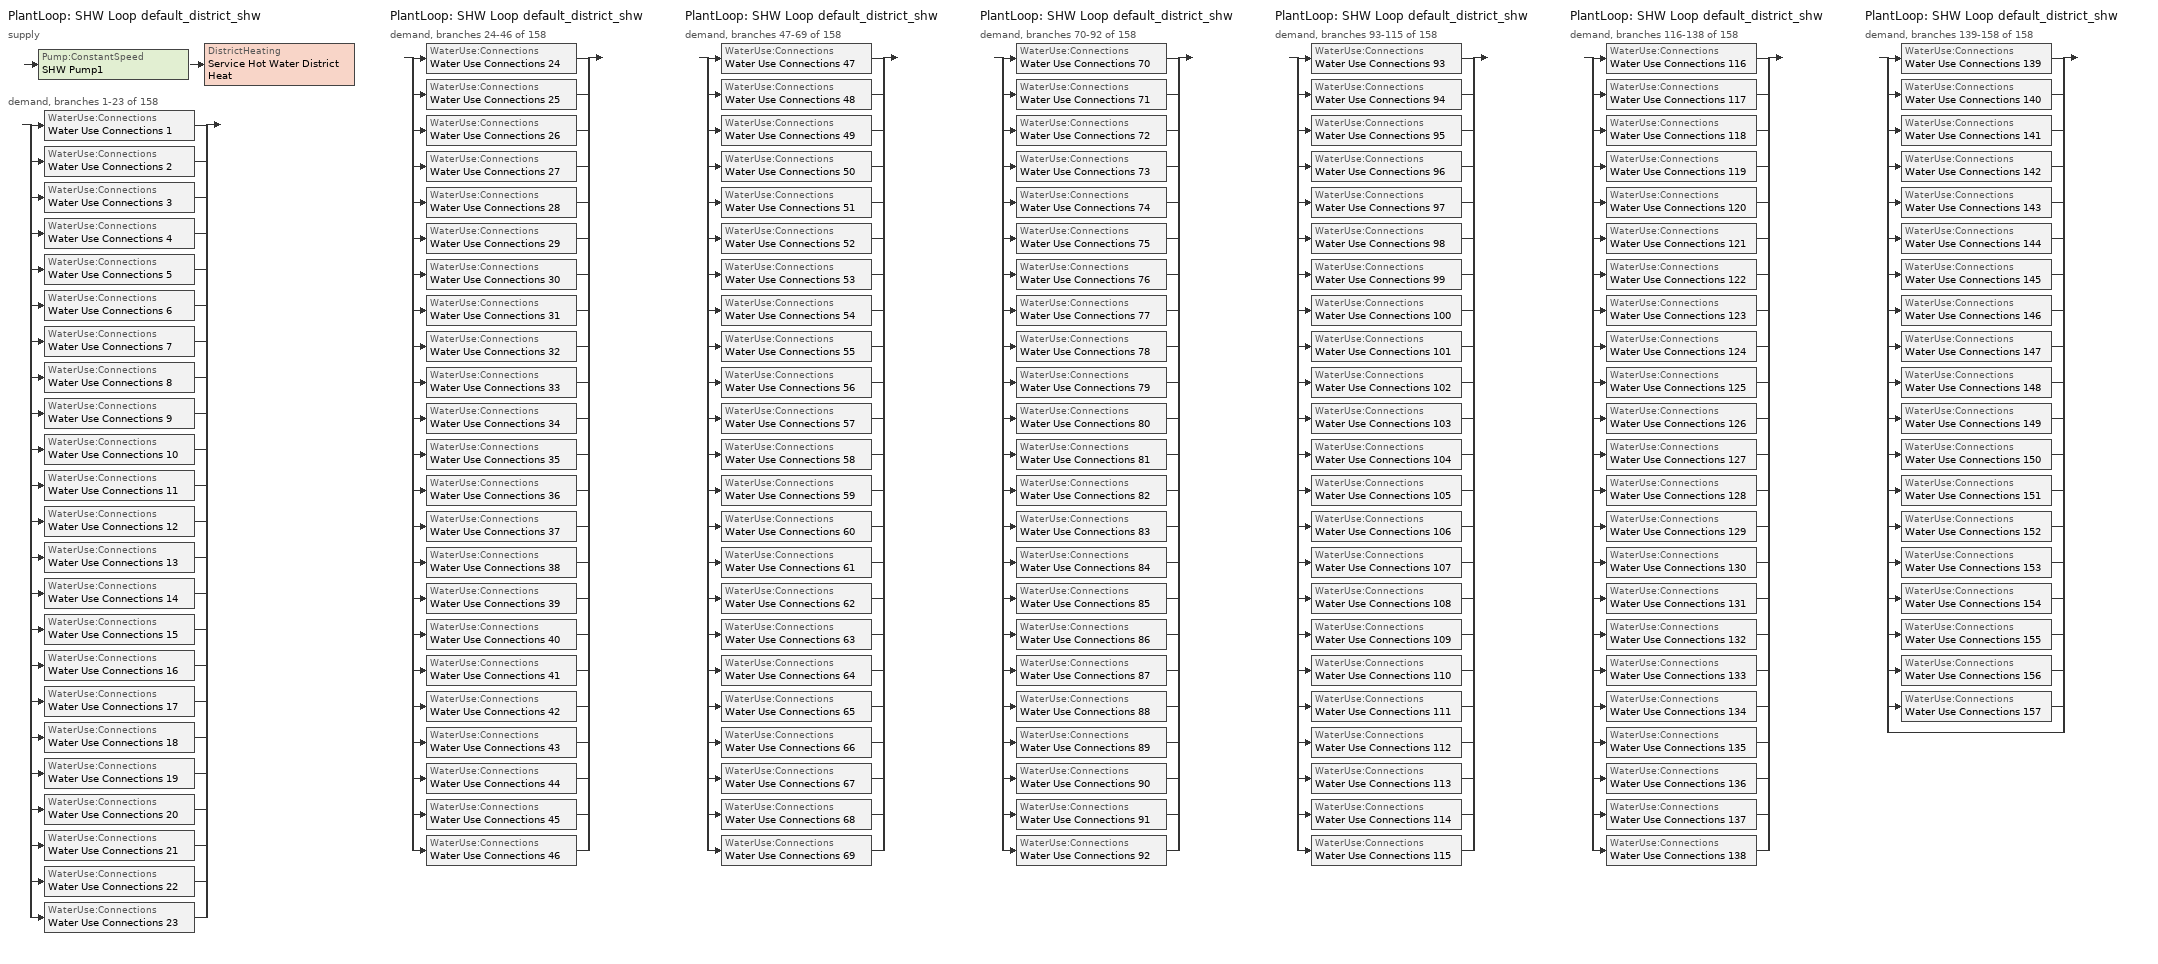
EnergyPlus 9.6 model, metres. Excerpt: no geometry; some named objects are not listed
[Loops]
PlantLoop 'SHW Loop default_district_shw'
 supply: Pump:ConstantSpeed 'SHW Pump1' > DistrictHeating 'Service Hot Water District Heat'
 demand, branches 1-23 of 158: split
  | WaterUse:Connections 'Water Use Connections 1'
  | WaterUse:Connections 'Water Use Connections 2'
  | WaterUse:Connections 'Water Use Connections 3'
  | WaterUse:Connections 'Water Use Connections 4'
  | WaterUse:Connections 'Water Use Connections 5'
  | WaterUse:Connections 'Water Use Connections 6'
  | WaterUse:Connections 'Water Use Connections 7'
  | WaterUse:Connections 'Water Use Connections 8'
  | WaterUse:Connections 'Water Use Connections 9'
  | WaterUse:Connections 'Water Use Connections 10'
  | WaterUse:Connections 'Water Use Connections 11'
  | WaterUse:Connections 'Water Use Connections 12'
  | WaterUse:Connections 'Water Use Connections 13'
  | WaterUse:Connections 'Water Use Connections 14'
  | WaterUse:Connections 'Water Use Connections 15'
  | WaterUse:Connections 'Water Use Connections 16'
  | WaterUse:Connections 'Water Use Connections 17'
  | WaterUse:Connections 'Water Use Connections 18'
  | WaterUse:Connections 'Water Use Connections 19'
  | WaterUse:Connections 'Water Use Connections 20'
  | WaterUse:Connections 'Water Use Connections 21'
  | WaterUse:Connections 'Water Use Connections 22'
  | WaterUse:Connections 'Water Use Connections 23'
PlantLoop 'SHW Loop default_district_shw'
 demand, branches 24-46 of 158: split
  | WaterUse:Connections 'Water Use Connections 24'
  | WaterUse:Connections 'Water Use Connections 25'
  | WaterUse:Connections 'Water Use Connections 26'
  | WaterUse:Connections 'Water Use Connections 27'
  | WaterUse:Connections 'Water Use Connections 28'
  | WaterUse:Connections 'Water Use Connections 29'
  | WaterUse:Connections 'Water Use Connections 30'
  | WaterUse:Connections 'Water Use Connections 31'
  | WaterUse:Connections 'Water Use Connections 32'
  | WaterUse:Connections 'Water Use Connections 33'
  | WaterUse:Connections 'Water Use Connections 34'
  | WaterUse:Connections 'Water Use Connections 35'
  | WaterUse:Connections 'Water Use Connections 36'
  | WaterUse:Connections 'Water Use Connections 37'
  | WaterUse:Connections 'Water Use Connections 38'
  | WaterUse:Connections 'Water Use Connections 39'
  | WaterUse:Connections 'Water Use Connections 40'
  | WaterUse:Connections 'Water Use Connections 41'
  | WaterUse:Connections 'Water Use Connections 42'
  | WaterUse:Connections 'Water Use Connections 43'
  | WaterUse:Connections 'Water Use Connections 44'
  | WaterUse:Connections 'Water Use Connections 45'
  | WaterUse:Connections 'Water Use Connections 46'
PlantLoop 'SHW Loop default_district_shw'
 demand, branches 47-69 of 158: split
  | WaterUse:Connections 'Water Use Connections 47'
  | WaterUse:Connections 'Water Use Connections 48'
  | WaterUse:Connections 'Water Use Connections 49'
  | WaterUse:Connections 'Water Use Connections 50'
  | WaterUse:Connections 'Water Use Connections 51'
  | WaterUse:Connections 'Water Use Connections 52'
  | WaterUse:Connections 'Water Use Connections 53'
  | WaterUse:Connections 'Water Use Connections 54'
  | WaterUse:Connections 'Water Use Connections 55'
  | WaterUse:Connections 'Water Use Connections 56'
  | WaterUse:Connections 'Water Use Connections 57'
  | WaterUse:Connections 'Water Use Connections 58'
  | WaterUse:Connections 'Water Use Connections 59'
  | WaterUse:Connections 'Water Use Connections 60'
  | WaterUse:Connections 'Water Use Connections 61'
  | WaterUse:Connections 'Water Use Connections 62'
  | WaterUse:Connections 'Water Use Connections 63'
  | WaterUse:Connections 'Water Use Connections 64'
  | WaterUse:Connections 'Water Use Connections 65'
  | WaterUse:Connections 'Water Use Connections 66'
  | WaterUse:Connections 'Water Use Connections 67'
  | WaterUse:Connections 'Water Use Connections 68'
  | WaterUse:Connections 'Water Use Connections 69'
PlantLoop 'SHW Loop default_district_shw'
 demand, branches 70-92 of 158: split
  | WaterUse:Connections 'Water Use Connections 70'
  | WaterUse:Connections 'Water Use Connections 71'
  | WaterUse:Connections 'Water Use Connections 72'
  | WaterUse:Connections 'Water Use Connections 73'
  | WaterUse:Connections 'Water Use Connections 74'
  | WaterUse:Connections 'Water Use Connections 75'
  | WaterUse:Connections 'Water Use Connections 76'
  | WaterUse:Connections 'Water Use Connections 77'
  | WaterUse:Connections 'Water Use Connections 78'
  | WaterUse:Connections 'Water Use Connections 79'
  | WaterUse:Connections 'Water Use Connections 80'
  | WaterUse:Connections 'Water Use Connections 81'
  | WaterUse:Connections 'Water Use Connections 82'
  | WaterUse:Connections 'Water Use Connections 83'
  | WaterUse:Connections 'Water Use Connections 84'
  | WaterUse:Connections 'Water Use Connections 85'
  | WaterUse:Connections 'Water Use Connections 86'
  | WaterUse:Connections 'Water Use Connections 87'
  | WaterUse:Connections 'Water Use Connections 88'
  | WaterUse:Connections 'Water Use Connections 89'
  | WaterUse:Connections 'Water Use Connections 90'
  | WaterUse:Connections 'Water Use Connections 91'
  | WaterUse:Connections 'Water Use Connections 92'
PlantLoop 'SHW Loop default_district_shw'
 demand, branches 93-115 of 158: split
  | WaterUse:Connections 'Water Use Connections 93'
  | WaterUse:Connections 'Water Use Connections 94'
  | WaterUse:Connections 'Water Use Connections 95'
  | WaterUse:Connections 'Water Use Connections 96'
  | WaterUse:Connections 'Water Use Connections 97'
  | WaterUse:Connections 'Water Use Connections 98'
  | WaterUse:Connections 'Water Use Connections 99'
  | WaterUse:Connections 'Water Use Connections 100'
  | WaterUse:Connections 'Water Use Connections 101'
  | WaterUse:Connections 'Water Use Connections 102'
  | WaterUse:Connections 'Water Use Connections 103'
  | WaterUse:Connections 'Water Use Connections 104'
  | WaterUse:Connections 'Water Use Connections 105'
  | WaterUse:Connections 'Water Use Connections 106'
  | WaterUse:Connections 'Water Use Connections 107'
  | WaterUse:Connections 'Water Use Connections 108'
  | WaterUse:Connections 'Water Use Connections 109'
  | WaterUse:Connections 'Water Use Connections 110'
  | WaterUse:Connections 'Water Use Connections 111'
  | WaterUse:Connections 'Water Use Connections 112'
  | WaterUse:Connections 'Water Use Connections 113'
  | WaterUse:Connections 'Water Use Connections 114'
  | WaterUse:Connections 'Water Use Connections 115'
PlantLoop 'SHW Loop default_district_shw'
 demand, branches 116-138 of 158: split
  | WaterUse:Connections 'Water Use Connections 116'
  | WaterUse:Connections 'Water Use Connections 117'
  | WaterUse:Connections 'Water Use Connections 118'
  | WaterUse:Connections 'Water Use Connections 119'
  | WaterUse:Connections 'Water Use Connections 120'
  | WaterUse:Connections 'Water Use Connections 121'
  | WaterUse:Connections 'Water Use Connections 122'
  | WaterUse:Connections 'Water Use Connections 123'
  | WaterUse:Connections 'Water Use Connections 124'
  | WaterUse:Connections 'Water Use Connections 125'
  | WaterUse:Connections 'Water Use Connections 126'
  | WaterUse:Connections 'Water Use Connections 127'
  | WaterUse:Connections 'Water Use Connections 128'
  | WaterUse:Connections 'Water Use Connections 129'
  | WaterUse:Connections 'Water Use Connections 130'
  | WaterUse:Connections 'Water Use Connections 131'
  | WaterUse:Connections 'Water Use Connections 132'
  | WaterUse:Connections 'Water Use Connections 133'
  | WaterUse:Connections 'Water Use Connections 134'
  | WaterUse:Connections 'Water Use Connections 135'
  | WaterUse:Connections 'Water Use Connections 136'
  | WaterUse:Connections 'Water Use Connections 137'
  | WaterUse:Connections 'Water Use Connections 138'
PlantLoop 'SHW Loop default_district_shw'
 demand, branches 139-158 of 158: split
  | WaterUse:Connections 'Water Use Connections 139'
  | WaterUse:Connections 'Water Use Connections 140'
  | WaterUse:Connections 'Water Use Connections 141'
  | WaterUse:Connections 'Water Use Connections 142'
  | WaterUse:Connections 'Water Use Connections 143'
  | WaterUse:Connections 'Water Use Connections 144'
  | WaterUse:Connections 'Water Use Connections 145'
  | WaterUse:Connections 'Water Use Connections 146'
  | WaterUse:Connections 'Water Use Connections 147'
  | WaterUse:Connections 'Water Use Connections 148'
  | WaterUse:Connections 'Water Use Connections 149'
  | WaterUse:Connections 'Water Use Connections 150'
  | WaterUse:Connections 'Water Use Connections 151'
  | WaterUse:Connections 'Water Use Connections 152'
  | WaterUse:Connections 'Water Use Connections 153'
  | WaterUse:Connections 'Water Use Connections 154'
  | WaterUse:Connections 'Water Use Connections 155'
  | WaterUse:Connections 'Water Use Connections 156'
  | WaterUse:Connections 'Water Use Connections 157'
  | bypass
[Sizing:Plant]
SHW Loop default_district_shw: Loop Type=Heating; Design Loop Exit Temperature=60; Loop Design Temperature Difference=5; Sizing Option=NonCoincident; Zone Timesteps in Averaging Window=1; Coincident Sizing Factor Mode=None
[Pump:ConstantSpeed]
SHW Pump1: Design Flow Rate=Autosize; Design Pump Head=29891; Design Power Consumption=Autosize; Motor Efficiency=0.9; Fraction of Motor Inefficiencies to Fluid Stream=0; Pump Control Type=Intermittent; Design Power Sizing Method=PowerPerFlowPerPressure; Design Electric Power per Unit Flow Rate=348701.1; Design Shaft Power per Unit Flow Rate per Unit Head=1.28205; EndUse Subcategory=General
[DistrictHeating]
Service Hot Water District Heat: Nominal Capacity=1000000
[PlantLoop]
SHW Loop default_district_shw: Fluid Type=Water; Plant Equipment Operation Scheme=SHW Loop default_district_shw Operation Schemes; Maximum Loop Temperature=60; Minimum Loop Temperature=10; Maximum Loop Flow Rate=Autosize; Minimum Loop Flow Rate=0; Plant Loop Volume=Autocalculate; Load Distribution Scheme=Optimal; Plant Loop Demand Calculation Scheme=SingleSetpoint
[PlantEquipmentList]
SHW Loop default_district_shw Heating Equipment List: Service Hot Water District Heat
[PlantEquipmentOperation:HeatingLoad]
SHW Loop default_district_shw Heating Operation Scheme: Load Range 1 Lower Limit=0; Load Range 1 Upper Limit=1000000000; Range 1 Equipment List=SHW Loop default_district_shw Heating Equipment List
[PlantEquipmentOperationSchemes]
SHW Loop default_district_shw Operation Schemes: Control Scheme 1=SHW Loop default_district_shw Heating Operation Scheme; Control Scheme 1 Schedule=Always On Discrete
[SetpointManager:Scheduled]
Setpoint Manager Scheduled 1: Control Variable=Temperature; Schedule=60C Hot Water
[WaterUse:Equipment] EndUse Subcategory=General; Target Temperature Schedule=60.0C Hot Water; Sensible Fraction Schedule=0.2 Hot Water Sensible Fraction; Latent Fraction Schedule=0.05 Hot Water Latent Fraction
Name | Peak Flow Rate | Flow Rate Fraction Schedule | Zone
2019::College::Classroom_SHW..1f_0_721d632a | 0 | College BLDG_SWH_SCH | 1f_0_721d632a
2019::College::Corridor_SHW..1f_1_b5ef0d72 | 0 | College BLDG_SWH_SCH | 1f_1_b5ef0d72
2019::College::Corridor_SHW..1f_2_740bd7d4 | 0 | College BLDG_SWH_SCH | 1f_2_740bd7d4
2019::College::Elevator Shaft_SHW..1f_3_eda9d2f8 | 0 | College BLDG_SWH_SCH | 1f_3_eda9d2f8
2019::College::Office_SHW..1f_4_7acfb50a | 0 | College BLDG_SWH_SCH | 1f_4_7acfb50a
2019::College::Office_SHW..1f_5_2b956f26 | 0 | College BLDG_SWH_SCH | 1f_5_2b956f26
2019::College::Laboratory_SHW..1f_6_149c5766 | 0 | College BLDG_SWH_SCH | 1f_6_149c5766
2019::College::Elevator Shaft_SHW..1f_7_2f79a048 | 0 | College BLDG_SWH_SCH | 1f_7_2f79a048
2019::College::Classroom_SHW..1f_9_00f1136c | 0 | College BLDG_SWH_SCH | 1f_9_00f1136c
2019::College::Classroom_SHW..1f_10_44a8318a | 0 | College BLDG_SWH_SCH | 1f_10_44a8318a
2019::College::Entrance Lobby_SHW..1f_11_a98239e7 | 0 | College BLDG_SWH_SCH | 1f_11_a98239e7
2019::College::Lecture Hall_SHW..1f_12_3d2b5e8a | 0 | College BLDG_SWH_SCH | 1f_12_3d2b5e8a
2019::College::Storage_SHW..1f_14_69643016 | 0 | College BLDG_SWH_SCH | 1f_14_69643016
2019::College::Office_SHW..1f_15_c9792850 | 0 | College BLDG_SWH_SCH | 1f_15_c9792850
2019::College::Stairs_SHW..1f_16_c1127ea2 | 0 | College BLDG_SWH_SCH | 1f_16_c1127ea2
2019::College::Storage_SHW..1f_18_df39de07 | 0 | College BLDG_SWH_SCH | 1f_18_df39de07
2019::College::Restroom_SHW..1f_20_8dc14ba2 | 0 | College BLDG_SWH_SCH | 1f_20_8dc14ba2
2019::College::Storage_SHW..1f_21_930785c6 | 0 | College BLDG_SWH_SCH | 1f_21_930785c6
2019::College::Restroom_SHW..1f_22_cedd01fd | 0 | College BLDG_SWH_SCH | 1f_22_cedd01fd
2019::College::Stairs_SHW..1f_23_ea3117e3 | 0 | College BLDG_SWH_SCH | 1f_23_ea3117e3
2019::College::Conference_SHW..1f_24_c97268db | 0 | College BLDG_SWH_SCH | 1f_24_c97268db
2019::College::Elevator Shaft_SHW..1f_26_ce2f4899 | 0 | College BLDG_SWH_SCH | 1f_26_ce2f4899
2019::College::Elevator Shaft_SHW..1f_28_cb51183d | 0 | College BLDG_SWH_SCH | 1f_28_cb51183d
2019::College::Elevator Shaft_SHW..1f_29_7707206c | 0 | College BLDG_SWH_SCH | 1f_29_7707206c
2019::College::Stairs_SHW..1f_30_0a7b2df7 | 0 | College BLDG_SWH_SCH | 1f_30_0a7b2df7
2019::College::Restroom_SHW..1f_31_1114933a | 0 | College BLDG_SWH_SCH | 1f_31_1114933a
2019::College::Elevator Shaft_SHW..1f_32_a3285121 | 0 | College BLDG_SWH_SCH | 1f_32_a3285121
2019::College::Restroom_SHW..1f_33_8fa3e76b | 0 | College BLDG_SWH_SCH | 1f_33_8fa3e76b
2019::College::Office_SHW..2f_0_2c44ec6e | 0 | College BLDG_SWH_SCH | 2f_0_2c44ec6e
2019::College::Office_SHW..2f_1_e9a2ea0e | 0 | College BLDG_SWH_SCH | 2f_1_e9a2ea0e
2019::College::Office_SHW..2f_2_cbb179aa | 0 | College BLDG_SWH_SCH | 2f_2_cbb179aa
2019::College::Office_SHW..2f_3_d0e357ac | 0 | College BLDG_SWH_SCH | 2f_3_d0e357ac
2019::College::Office_SHW..2f_4_bc8505ba | 0 | College BLDG_SWH_SCH | 2f_4_bc8505ba
2019::College::Office_SHW..2f_5_4cd6e9a8 | 0 | College BLDG_SWH_SCH | 2f_5_4cd6e9a8
2019::College::Office_SHW..2f_6_c34798c5 | 0 | College BLDG_SWH_SCH | 2f_6_c34798c5
2019::College::Office_SHW..2f_7_9a6064fb | 0 | College BLDG_SWH_SCH | 2f_7_9a6064fb
2019::College::Office_SHW..2f_8_3c4547ba | 0 | College BLDG_SWH_SCH | 2f_8_3c4547ba
2019::College::Office_SHW..2f_9_5bfcc8ad | 0 | College BLDG_SWH_SCH | 2f_9_5bfcc8ad
2019::College::Office_SHW..2f_10_0ef4f600 | 0 | College BLDG_SWH_SCH | 2f_10_0ef4f600
2019::College::Office_SHW..2f_11_82d27b2d | 0 | College BLDG_SWH_SCH | 2f_11_82d27b2d
2019::College::Office_SHW..2f_12_e7d03aae | 0 | College BLDG_SWH_SCH | 2f_12_e7d03aae
2019::College::Office_SHW..2f_13_bd9d9055 | 0 | College BLDG_SWH_SCH | 2f_13_bd9d9055
2019::College::Office_SHW..2f_14_c6e5ddd7 | 0 | College BLDG_SWH_SCH | 2f_14_c6e5ddd7
2019::College::Office_SHW..2f_15_ec85444e | 0 | College BLDG_SWH_SCH | 2f_15_ec85444e
2019::College::Office_SHW..2f_16_c54495eb | 0 | College BLDG_SWH_SCH | 2f_16_c54495eb
2019::College::Office_SHW..2f_17_764e5933 | 0 | College BLDG_SWH_SCH | 2f_17_764e5933
2019::College::Office_SHW..2f_18_7109ec33 | 0 | College BLDG_SWH_SCH | 2f_18_7109ec33
2019::College::Office_SHW..2f_19_8ede51c0 | 0 | College BLDG_SWH_SCH | 2f_19_8ede51c0
2019::College::Office_SHW..2f_20_81351814 | 0 | College BLDG_SWH_SCH | 2f_20_81351814
2019::College::Office_SHW..2f_21_ea466488 | 0 | College BLDG_SWH_SCH | 2f_21_ea466488
2019::College::Office_SHW..2f_22_3e38e8a4 | 0 | College BLDG_SWH_SCH | 2f_22_3e38e8a4
2019::College::Office_SHW..2f_23_38d9b98e | 0 | College BLDG_SWH_SCH | 2f_23_38d9b98e
2019::College::Office_SHW..2f_24_8b0e4823 | 0 | College BLDG_SWH_SCH | 2f_24_8b0e4823
2019::College::Office_SHW..2f_25_76c58724 | 0 | College BLDG_SWH_SCH | 2f_25_76c58724
2019::College::Elevator Shaft_SHW..2f_26_f5a73eac | 0 | College BLDG_SWH_SCH | 2f_26_f5a73eac
2019::College::Stairs_SHW..2f_27_a697c2dd | 0 | College BLDG_SWH_SCH | 2f_27_a697c2dd
2019::College::Conference_SHW..2f_29_68b826e1 | 0 | College BLDG_SWH_SCH | 2f_29_68b826e1
2019::College::Conference_SHW..2f_30_eb580204 | 0 | College BLDG_SWH_SCH | 2f_30_eb580204
2019::College::Laboratory_SHW..2f_31_b2872b83 | 0 | College BLDG_SWH_SCH | 2f_31_b2872b83
2019::College::Storage_SHW..2f_32_94992f8d | 0 | College BLDG_SWH_SCH | 2f_32_94992f8d
2019::College::Laboratory_SHW..2f_33_7725473d | 0 | College BLDG_SWH_SCH | 2f_33_7725473d
2019::College::Elevator Shaft_SHW..2f_34_4d6218f1 | 0 | College BLDG_SWH_SCH | 2f_34_4d6218f1
2019::College::Stairs_SHW..2f_35_b1b0ecc9 | 0 | College BLDG_SWH_SCH | 2f_35_b1b0ecc9
2019::College::Office_SHW..2f_36_aae496fe | 0 | College BLDG_SWH_SCH | 2f_36_aae496fe
2019::College::Restroom_SHW..2f_37_1a50165a | 0 | College BLDG_SWH_SCH | 2f_37_1a50165a
2019::College::Restroom_SHW..2f_38_08bb657b | 0 | College BLDG_SWH_SCH | 2f_38_08bb657b
2019::College::Laboratory_SHW..2f_39_52f08f3c | 0 | College BLDG_SWH_SCH | 2f_39_52f08f3c
2019::College::Storage_SHW..2f_40_1e017a95 | 0 | College BLDG_SWH_SCH | 2f_40_1e017a95
2019::College::Storage_SHW..2f_42_110c0170 | 0 | College BLDG_SWH_SCH | 2f_42_110c0170
2019::College::Conference_SHW..2f_43_38ea1ab1 | 0 | College BLDG_SWH_SCH | 2f_43_38ea1ab1
2019::College::Office_SHW..2f_44_df30b987 | 0 | College BLDG_SWH_SCH | 2f_44_df30b987
2019::College::Office_SHW..2f_45_961ef727 | 0 | College BLDG_SWH_SCH | 2f_45_961ef727
2019::College::Restroom_SHW..2f_46_5e43d6c3 | 0 | College BLDG_SWH_SCH | 2f_46_5e43d6c3
2019::College::Storage_SHW..2f_47_9d92a162 | 0 | College BLDG_SWH_SCH | 2f_47_9d92a162
2019::College::Storage_SHW..2f_49_6eb9e000 | 0 | College BLDG_SWH_SCH | 2f_49_6eb9e000
2019::College::Conference_SHW..2f_52_e576812c | 0 | College BLDG_SWH_SCH | 2f_52_e576812c
2019::College::Storage_SHW..2f_53_2b3c286c | 0 | College BLDG_SWH_SCH | 2f_53_2b3c286c
2019::College::Elevator Shaft_SHW..2f_54_8aa79415 | 0 | College BLDG_SWH_SCH | 2f_54_8aa79415
2019::College::Elevator Shaft_SHW..2f_55_ecf9d4c6 | 0 | College BLDG_SWH_SCH | 2f_55_ecf9d4c6
2019::College::Stairs_SHW..2f_56_06792539 | 0 | College BLDG_SWH_SCH | 2f_56_06792539
2019::College::Restroom_SHW..2f_57_7a48c0b2 | 0 | College BLDG_SWH_SCH | 2f_57_7a48c0b2
2019::College::Elevator Shaft_SHW..2f_58_a203ff30 | 0 | College BLDG_SWH_SCH | 2f_58_a203ff30
2019::College::Restroom_SHW..2f_59_98696809 | 0 | College BLDG_SWH_SCH | 2f_59_98696809
2019::College::Elevator Shaft_SHW..2f_60_8e3e5459 | 0 | College BLDG_SWH_SCH | 2f_60_8e3e5459
2019::College::Office_SHW..2f_61_c6d9b8e1 | 0 | College BLDG_SWH_SCH | 2f_61_c6d9b8e1
2019::College::Corridor_SHW..2f_62_8910e460 | 0 | College BLDG_SWH_SCH | 2f_62_8910e460
2019::College::Corridor_SHW..2f_63_d4781f66 | 0 | College BLDG_SWH_SCH | 2f_63_d4781f66
2019::College::Corridor_SHW..2f_64_86422bc8 | 0 | College BLDG_SWH_SCH | 2f_64_86422bc8
2019::College::Corridor_SHW..2f_65_f9c79bdc | 0 | College BLDG_SWH_SCH | 2f_65_f9c79bdc
2019::College::Corridor_SHW..2f_66_c43f06d3 | 0 | College BLDG_SWH_SCH | 2f_66_c43f06d3
2019::College::Corridor_SHW..3f_0_60ae3111 | 0 | College BLDG_SWH_SCH | 3f_0_60ae3111
2019::College::Corridor_SHW..3f_1_420a26d6 | 0 | College BLDG_SWH_SCH | 3f_1_420a26d6
2019::College::Laboratory_SHW..3f_2_65a14252 | 0 | College BLDG_SWH_SCH | 3f_2_65a14252
2019::College::Stairs_SHW..3f_3_fd6c4bbb | 0 | College BLDG_SWH_SCH | 3f_3_fd6c4bbb
2019::College::Restroom_SHW..3f_4_bc392ee3 | 0 | College BLDG_SWH_SCH | 3f_4_bc392ee3
2019::College::Storage_SHW..3f_5_6fecf3f8 | 0 | College BLDG_SWH_SCH | 3f_5_6fecf3f8
2019::College::Laboratory_SHW..3f_6_537cc057 | 0 | College BLDG_SWH_SCH | 3f_6_537cc057
2019::College::Office_SHW..3f_7_b5a89e39 | 0 | College BLDG_SWH_SCH | 3f_7_b5a89e39
2019::College::Office_SHW..3f_8_0df45168 | 0 | College BLDG_SWH_SCH | 3f_8_0df45168
2019::College::Stairs_SHW..3f_9_059c00e5 | 0 | College BLDG_SWH_SCH | 3f_9_059c00e5
2019::College::Restroom_SHW..3f_11_93aaacd0 | 0 | College BLDG_SWH_SCH | 3f_11_93aaacd0
2019::College::Storage_SHW..3f_12_142ff9e6 | 0 | College BLDG_SWH_SCH | 3f_12_142ff9e6
2019::College::Storage_SHW..3f_14_a84b4bba | 0 | College BLDG_SWH_SCH | 3f_14_a84b4bba
2019::College::Conference_SHW..3f_17_dcaffb0f | 0 | College BLDG_SWH_SCH | 3f_17_dcaffb0f
2019::College::Restroom_SHW..3f_18_3951b411 | 0 | College BLDG_SWH_SCH | 3f_18_3951b411
2019::College::Restroom_SHW..3f_19_a570f15e | 0 | College BLDG_SWH_SCH | 3f_19_a570f15e
2019::College::Stairs_SHW..3f_20_7e1288e1 | 0 | College BLDG_SWH_SCH | 3f_20_7e1288e1
2019::College::Elevator Shaft_SHW..3f_21_4a4ec861 | 0 | College BLDG_SWH_SCH | 3f_21_4a4ec861
2019::College::Storage_SHW..3f_22_e968c4c8 | 0 | College BLDG_SWH_SCH | 3f_22_e968c4c8
2019::College::Elevator Shaft_SHW..3f_23_194e076a | 0 | College BLDG_SWH_SCH | 3f_23_194e076a
2019::College::Storage_SHW..3f_24_49187683 | 0 | College BLDG_SWH_SCH | 3f_24_49187683
2019::College::Elevator Shaft_SHW..3f_25_c4ff488b | 0 | College BLDG_SWH_SCH | 3f_25_c4ff488b
2019::College::Lounge_SHW..3f_26_4b90fd27 | 0 | College BLDG_SWH_SCH | 3f_26_4b90fd27
2019::College::Office_SHW..3f_27_b1cf31fd | 0 | College BLDG_SWH_SCH | 3f_27_b1cf31fd
2019::College::Elevator Shaft_SHW..3f_28_66fc2f61 | 0 | College BLDG_SWH_SCH | 3f_28_66fc2f61
2019::College::Office_SHW..3f_29_5fdfce82 | 0 | College BLDG_SWH_SCH | 3f_29_5fdfce82
2019::College::Office_SHW..3f_30_1e0efb77 | 0 | College BLDG_SWH_SCH | 3f_30_1e0efb77
2019::College::Office_SHW..3f_31_598f1ca6 | 0 | College BLDG_SWH_SCH | 3f_31_598f1ca6
2019::College::Office_SHW..3f_32_b5034da5 | 0 | College BLDG_SWH_SCH | 3f_32_b5034da5
2019::College::Office_SHW..3f_33_0f53aaed | 0 | College BLDG_SWH_SCH | 3f_33_0f53aaed
2019::College::Office_SHW..3f_34_cf5b6a44 | 0 | College BLDG_SWH_SCH | 3f_34_cf5b6a44
2019::College::Office_SHW..3f_35_299ca32d | 0 | College BLDG_SWH_SCH | 3f_35_299ca32d
2019::College::Corridor_SHW..3f_36_a2475580 | 0 | College BLDG_SWH_SCH | 3f_36_a2475580
2019::College::Office_SHW..3f_37_ee9ae9d4 | 0 | College BLDG_SWH_SCH | 3f_37_ee9ae9d4
2019::College::Corridor_SHW..3f_38_5c679f0f | 0 | College BLDG_SWH_SCH | 3f_38_5c679f0f
2019::College::Office_SHW..3f_39_c9f2f2cc | 0 | College BLDG_SWH_SCH | 3f_39_c9f2f2cc
2019::College::Office_SHW..3f_40_4036ec7f | 0 | College BLDG_SWH_SCH | 3f_40_4036ec7f
2019::College::Office_SHW..3f_41_e4ff2b0c | 0 | College BLDG_SWH_SCH | 3f_41_e4ff2b0c
2019::College::Office_SHW..3f_42_b8ad013c | 0 | College BLDG_SWH_SCH | 3f_42_b8ad013c
2019::College::Office_SHW..3f_43_b0bf4572 | 0 | College BLDG_SWH_SCH | 3f_43_b0bf4572
2019::College::Office_SHW..3f_44_12f678fb | 0 | College BLDG_SWH_SCH | 3f_44_12f678fb
2019::College::Office_SHW..3f_45_ad1283cb | 0 | College BLDG_SWH_SCH | 3f_45_ad1283cb
2019::College::Office_SHW..3f_46_ba787095 | 0 | College BLDG_SWH_SCH | 3f_46_ba787095
2019::College::Office_SHW..3f_47_1f144553 | 0 | College BLDG_SWH_SCH | 3f_47_1f144553
2019::College::Office_SHW..3f_48_b611fe26 | 0 | College BLDG_SWH_SCH | 3f_48_b611fe26
2019::College::Office_SHW..3f_49_8464eade | 0 | College BLDG_SWH_SCH | 3f_49_8464eade
2019::College::Office_SHW..3f_50_e89ffcdf | 0 | College BLDG_SWH_SCH | 3f_50_e89ffcdf
2019::College::Storage_SHW..3f_51_acb5e085 | 0 | College BLDG_SWH_SCH | 3f_51_acb5e085
2019::College::Office_SHW..3f_52_56d197a9 | 0 | College BLDG_SWH_SCH | 3f_52_56d197a9
2019::College::Office_SHW..3f_53_30296aea | 0 | College BLDG_SWH_SCH | 3f_53_30296aea
2019::College::Office_SHW..3f_54_288804b1 | 0 | College BLDG_SWH_SCH | 3f_54_288804b1
2019::College::Office_SHW..3f_55_6b203f2f | 0 | College BLDG_SWH_SCH | 3f_55_6b203f2f
2019::College::Storage_SHW..3f_56_7c3dd54d | 0 | College BLDG_SWH_SCH | 3f_56_7c3dd54d
2019::Hospital::PhysTherapy_SHW..3f_57_82066753 | 3.66315e-09 | Hospital BLDG_SWH_SCH | 3f_57_82066753
2019::Hospital::PhysTherapy_SHW..3f_58_94c79e3f | 6.4034e-08 | Hospital BLDG_SWH_SCH | 3f_58_94c79e3f
2019::College::Office_SHW..3f_59_07127265 | 0 | College BLDG_SWH_SCH | 3f_59_07127265
2019::College::Office_SHW..3f_60_b07fc0cc | 0 | College BLDG_SWH_SCH | 3f_60_b07fc0cc
2019::College::Corridor_SHW..3f_61_e2855464 | 0 | College BLDG_SWH_SCH | 3f_61_e2855464
2019::Hospital::PhysTherapy_SHW..3f_62_4f7eac03 | 1.01753e-07 | Hospital BLDG_SWH_SCH | 3f_62_4f7eac03
2019::College::Office_SHW..3f_63_aaa0db72 | 0 | College BLDG_SWH_SCH | 3f_63_aaa0db72
2019::Hospital::PhysTherapy_SHW..3f_64_7eab0ab8 | 5.12501e-08 | Hospital BLDG_SWH_SCH | 3f_64_7eab0ab8
2019::College::Office_SHW..3f_65_810e97b0 | 0 | College BLDG_SWH_SCH | 3f_65_810e97b0
2019::Hospital::PhysTherapy_SHW..3f_66_1a1ca4d0 | 2.63426e-08 | Hospital BLDG_SWH_SCH | 3f_66_1a1ca4d0
2019::College::Office_SHW..3f_67_82067bc2 | 0 | College BLDG_SWH_SCH | 3f_67_82067bc2
2019::Hospital::PhysTherapy_SHW..3f_68_425eadfa | 3.41966e-07 | Hospital BLDG_SWH_SCH | 3f_68_425eadfa
2019::College::Office_SHW..3f_69_bcc2ee22 | 0 | College BLDG_SWH_SCH | 3f_69_bcc2ee22
2019::College::Elevator Shaft_SHW..3f_70_3918eaf2 | 0 | College BLDG_SWH_SCH | 3f_70_3918eaf2
[WaterUse:Connections] Hot Water Supply Temperature Schedule=60.0C Hot Water; Drain Water Heat Exchanger Type=None; Drain Water Heat Exchanger Destination=Plant
Name | Water Use Equipment 1
Water Use Connections 1 | 2019::College::Classroom_SHW..1f_0_721d632a
Water Use Connections 2 | 2019::College::Corridor_SHW..1f_1_b5ef0d72
Water Use Connections 3 | 2019::College::Corridor_SHW..1f_2_740bd7d4
Water Use Connections 4 | 2019::College::Elevator Shaft_SHW..1f_3_eda9d2f8
Water Use Connections 5 | 2019::College::Office_SHW..1f_4_7acfb50a
Water Use Connections 6 | 2019::College::Office_SHW..1f_5_2b956f26
Water Use Connections 7 | 2019::College::Laboratory_SHW..1f_6_149c5766
Water Use Connections 8 | 2019::College::Elevator Shaft_SHW..1f_7_2f79a048
Water Use Connections 9 | 2019::College::Classroom_SHW..1f_9_00f1136c
Water Use Connections 10 | 2019::College::Classroom_SHW..1f_10_44a8318a
Water Use Connections 11 | 2019::College::Entrance Lobby_SHW..1f_11_a98239e7
Water Use Connections 12 | 2019::College::Lecture Hall_SHW..1f_12_3d2b5e8a
Water Use Connections 13 | 2019::College::Storage_SHW..1f_14_69643016
Water Use Connections 14 | 2019::College::Office_SHW..1f_15_c9792850
Water Use Connections 15 | 2019::College::Stairs_SHW..1f_16_c1127ea2
Water Use Connections 16 | 2019::College::Storage_SHW..1f_18_df39de07
Water Use Connections 17 | 2019::College::Restroom_SHW..1f_20_8dc14ba2
Water Use Connections 18 | 2019::College::Storage_SHW..1f_21_930785c6
Water Use Connections 19 | 2019::College::Restroom_SHW..1f_22_cedd01fd
Water Use Connections 20 | 2019::College::Stairs_SHW..1f_23_ea3117e3
Water Use Connections 21 | 2019::College::Conference_SHW..1f_24_c97268db
Water Use Connections 22 | 2019::College::Elevator Shaft_SHW..1f_26_ce2f4899
Water Use Connections 23 | 2019::College::Elevator Shaft_SHW..1f_28_cb51183d
Water Use Connections 24 | 2019::College::Elevator Shaft_SHW..1f_29_7707206c
Water Use Connections 25 | 2019::College::Stairs_SHW..1f_30_0a7b2df7
Water Use Connections 26 | 2019::College::Restroom_SHW..1f_31_1114933a
Water Use Connections 27 | 2019::College::Elevator Shaft_SHW..1f_32_a3285121
Water Use Connections 28 | 2019::College::Restroom_SHW..1f_33_8fa3e76b
Water Use Connections 29 | 2019::College::Office_SHW..2f_0_2c44ec6e
Water Use Connections 30 | 2019::College::Office_SHW..2f_1_e9a2ea0e
Water Use Connections 31 | 2019::College::Office_SHW..2f_2_cbb179aa
Water Use Connections 32 | 2019::College::Office_SHW..2f_3_d0e357ac
Water Use Connections 33 | 2019::College::Office_SHW..2f_4_bc8505ba
Water Use Connections 34 | 2019::College::Office_SHW..2f_5_4cd6e9a8
Water Use Connections 35 | 2019::College::Office_SHW..2f_6_c34798c5
Water Use Connections 36 | 2019::College::Office_SHW..2f_7_9a6064fb
Water Use Connections 37 | 2019::College::Office_SHW..2f_8_3c4547ba
Water Use Connections 38 | 2019::College::Office_SHW..2f_9_5bfcc8ad
Water Use Connections 39 | 2019::College::Office_SHW..2f_10_0ef4f600
Water Use Connections 40 | 2019::College::Office_SHW..2f_11_82d27b2d
Water Use Connections 41 | 2019::College::Office_SHW..2f_12_e7d03aae
Water Use Connections 42 | 2019::College::Office_SHW..2f_13_bd9d9055
Water Use Connections 43 | 2019::College::Office_SHW..2f_14_c6e5ddd7
Water Use Connections 44 | 2019::College::Office_SHW..2f_15_ec85444e
Water Use Connections 45 | 2019::College::Office_SHW..2f_16_c54495eb
Water Use Connections 46 | 2019::College::Office_SHW..2f_17_764e5933
Water Use Connections 47 | 2019::College::Office_SHW..2f_18_7109ec33
Water Use Connections 48 | 2019::College::Office_SHW..2f_19_8ede51c0
Water Use Connections 49 | 2019::College::Office_SHW..2f_20_81351814
Water Use Connections 50 | 2019::College::Office_SHW..2f_21_ea466488
Water Use Connections 51 | 2019::College::Office_SHW..2f_22_3e38e8a4
Water Use Connections 52 | 2019::College::Office_SHW..2f_23_38d9b98e
Water Use Connections 53 | 2019::College::Office_SHW..2f_24_8b0e4823
Water Use Connections 54 | 2019::College::Office_SHW..2f_25_76c58724
Water Use Connections 55 | 2019::College::Elevator Shaft_SHW..2f_26_f5a73eac
Water Use Connections 56 | 2019::College::Stairs_SHW..2f_27_a697c2dd
Water Use Connections 57 | 2019::College::Conference_SHW..2f_29_68b826e1
Water Use Connections 58 | 2019::College::Conference_SHW..2f_30_eb580204
Water Use Connections 59 | 2019::College::Laboratory_SHW..2f_31_b2872b83
Water Use Connections 60 | 2019::College::Storage_SHW..2f_32_94992f8d
Water Use Connections 61 | 2019::College::Laboratory_SHW..2f_33_7725473d
Water Use Connections 62 | 2019::College::Elevator Shaft_SHW..2f_34_4d6218f1
Water Use Connections 63 | 2019::College::Stairs_SHW..2f_35_b1b0ecc9
Water Use Connections 64 | 2019::College::Office_SHW..2f_36_aae496fe
Water Use Connections 65 | 2019::College::Restroom_SHW..2f_37_1a50165a
Water Use Connections 66 | 2019::College::Restroom_SHW..2f_38_08bb657b
Water Use Connections 67 | 2019::College::Laboratory_SHW..2f_39_52f08f3c
Water Use Connections 68 | 2019::College::Storage_SHW..2f_40_1e017a95
Water Use Connections 69 | 2019::College::Storage_SHW..2f_42_110c0170
Water Use Connections 70 | 2019::College::Conference_SHW..2f_43_38ea1ab1
Water Use Connections 71 | 2019::College::Office_SHW..2f_44_df30b987
Water Use Connections 72 | 2019::College::Office_SHW..2f_45_961ef727
Water Use Connections 73 | 2019::College::Restroom_SHW..2f_46_5e43d6c3
Water Use Connections 74 | 2019::College::Storage_SHW..2f_47_9d92a162
Water Use Connections 75 | 2019::College::Storage_SHW..2f_49_6eb9e000
Water Use Connections 76 | 2019::College::Conference_SHW..2f_52_e576812c
Water Use Connections 77 | 2019::College::Storage_SHW..2f_53_2b3c286c
Water Use Connections 78 | 2019::College::Elevator Shaft_SHW..2f_54_8aa79415
Water Use Connections 79 | 2019::College::Elevator Shaft_SHW..2f_55_ecf9d4c6
Water Use Connections 80 | 2019::College::Stairs_SHW..2f_56_06792539
Water Use Connections 81 | 2019::College::Restroom_SHW..2f_57_7a48c0b2
Water Use Connections 82 | 2019::College::Elevator Shaft_SHW..2f_58_a203ff30
Water Use Connections 83 | 2019::College::Restroom_SHW..2f_59_98696809
Water Use Connections 84 | 2019::College::Elevator Shaft_SHW..2f_60_8e3e5459
Water Use Connections 85 | 2019::College::Office_SHW..2f_61_c6d9b8e1
Water Use Connections 86 | 2019::College::Corridor_SHW..2f_62_8910e460
Water Use Connections 87 | 2019::College::Corridor_SHW..2f_63_d4781f66
Water Use Connections 88 | 2019::College::Corridor_SHW..2f_64_86422bc8
Water Use Connections 89 | 2019::College::Corridor_SHW..2f_65_f9c79bdc
Water Use Connections 90 | 2019::College::Corridor_SHW..2f_66_c43f06d3
Water Use Connections 91 | 2019::College::Corridor_SHW..3f_0_60ae3111
Water Use Connections 92 | 2019::College::Corridor_SHW..3f_1_420a26d6
Water Use Connections 93 | 2019::College::Laboratory_SHW..3f_2_65a14252
Water Use Connections 94 | 2019::College::Stairs_SHW..3f_3_fd6c4bbb
Water Use Connections 95 | 2019::College::Restroom_SHW..3f_4_bc392ee3
Water Use Connections 96 | 2019::College::Storage_SHW..3f_5_6fecf3f8
Water Use Connections 97 | 2019::College::Laboratory_SHW..3f_6_537cc057
Water Use Connections 98 | 2019::College::Office_SHW..3f_7_b5a89e39
Water Use Connections 99 | 2019::College::Office_SHW..3f_8_0df45168
Water Use Connections 100 | 2019::College::Stairs_SHW..3f_9_059c00e5
Water Use Connections 101 | 2019::College::Restroom_SHW..3f_11_93aaacd0
Water Use Connections 102 | 2019::College::Storage_SHW..3f_12_142ff9e6
Water Use Connections 103 | 2019::College::Storage_SHW..3f_14_a84b4bba
Water Use Connections 104 | 2019::College::Conference_SHW..3f_17_dcaffb0f
Water Use Connections 105 | 2019::College::Restroom_SHW..3f_18_3951b411
Water Use Connections 106 | 2019::College::Restroom_SHW..3f_19_a570f15e
Water Use Connections 107 | 2019::College::Stairs_SHW..3f_20_7e1288e1
Water Use Connections 108 | 2019::College::Elevator Shaft_SHW..3f_21_4a4ec861
Water Use Connections 109 | 2019::College::Storage_SHW..3f_22_e968c4c8
Water Use Connections 110 | 2019::College::Elevator Shaft_SHW..3f_23_194e076a
Water Use Connections 111 | 2019::College::Storage_SHW..3f_24_49187683
Water Use Connections 112 | 2019::College::Elevator Shaft_SHW..3f_25_c4ff488b
Water Use Connections 113 | 2019::College::Lounge_SHW..3f_26_4b90fd27
Water Use Connections 114 | 2019::College::Office_SHW..3f_27_b1cf31fd
Water Use Connections 115 | 2019::College::Elevator Shaft_SHW..3f_28_66fc2f61
Water Use Connections 116 | 2019::College::Office_SHW..3f_29_5fdfce82
Water Use Connections 117 | 2019::College::Office_SHW..3f_30_1e0efb77
Water Use Connections 118 | 2019::College::Office_SHW..3f_31_598f1ca6
Water Use Connections 119 | 2019::College::Office_SHW..3f_32_b5034da5
Water Use Connections 120 | 2019::College::Office_SHW..3f_33_0f53aaed
Water Use Connections 121 | 2019::College::Office_SHW..3f_34_cf5b6a44
Water Use Connections 122 | 2019::College::Office_SHW..3f_35_299ca32d
Water Use Connections 123 | 2019::College::Corridor_SHW..3f_36_a2475580
Water Use Connections 124 | 2019::College::Office_SHW..3f_37_ee9ae9d4
Water Use Connections 125 | 2019::College::Corridor_SHW..3f_38_5c679f0f
Water Use Connections 126 | 2019::College::Office_SHW..3f_39_c9f2f2cc
Water Use Connections 127 | 2019::College::Office_SHW..3f_40_4036ec7f
Water Use Connections 128 | 2019::College::Office_SHW..3f_41_e4ff2b0c
Water Use Connections 129 | 2019::College::Office_SHW..3f_42_b8ad013c
Water Use Connections 130 | 2019::College::Office_SHW..3f_43_b0bf4572
Water Use Connections 131 | 2019::College::Office_SHW..3f_44_12f678fb
Water Use Connections 132 | 2019::College::Office_SHW..3f_45_ad1283cb
Water Use Connections 133 | 2019::College::Office_SHW..3f_46_ba787095
Water Use Connections 134 | 2019::College::Office_SHW..3f_47_1f144553
Water Use Connections 135 | 2019::College::Office_SHW..3f_48_b611fe26
Water Use Connections 136 | 2019::College::Office_SHW..3f_49_8464eade
Water Use Connections 137 | 2019::College::Office_SHW..3f_50_e89ffcdf
Water Use Connections 138 | 2019::College::Storage_SHW..3f_51_acb5e085
Water Use Connections 139 | 2019::College::Office_SHW..3f_52_56d197a9
Water Use Connections 140 | 2019::College::Office_SHW..3f_53_30296aea
Water Use Connections 141 | 2019::College::Office_SHW..3f_54_288804b1
Water Use Connections 142 | 2019::College::Office_SHW..3f_55_6b203f2f
Water Use Connections 143 | 2019::College::Storage_SHW..3f_56_7c3dd54d
Water Use Connections 144 | 2019::Hospital::PhysTherapy_SHW..3f_57_82066753
Water Use Connections 145 | 2019::Hospital::PhysTherapy_SHW..3f_58_94c79e3f
Water Use Connections 146 | 2019::College::Office_SHW..3f_59_07127265
Water Use Connections 147 | 2019::College::Office_SHW..3f_60_b07fc0cc
Water Use Connections 148 | 2019::College::Corridor_SHW..3f_61_e2855464
Water Use Connections 149 | 2019::Hospital::PhysTherapy_SHW..3f_62_4f7eac03
Water Use Connections 150 | 2019::College::Office_SHW..3f_63_aaa0db72
Water Use Connections 151 | 2019::Hospital::PhysTherapy_SHW..3f_64_7eab0ab8
Water Use Connections 152 | 2019::College::Office_SHW..3f_65_810e97b0
Water Use Connections 153 | 2019::Hospital::PhysTherapy_SHW..3f_66_1a1ca4d0
Water Use Connections 154 | 2019::College::Office_SHW..3f_67_82067bc2
Water Use Connections 155 | 2019::Hospital::PhysTherapy_SHW..3f_68_425eadfa
Water Use Connections 156 | 2019::College::Office_SHW..3f_69_bcc2ee22
Water Use Connections 157 | 2019::College::Elevator Shaft_SHW..3f_70_3918eaf2
[Schedule:Day:Interval]
College BLDG_SWH_SCH_Default; College BLDG_SWH_SCH_Hol 1; Schedule Day 45; Schedule Day 46; Schedule Day 47; Schedule Day 48; Schedule Day 49; Schedule Day 50: No, 24:00, 0
College BLDG_SWH_SCH_SmrDsn 1: No, 07:00, 0.05, 08:00, 0.1, 09:00, 0.34, 10:00, 0.6, 11:00, 0.63, 12:00, 0.72, 13:00, 0.79, 14:00, 0.83, 15:00, 0.61, 16:00, 0.65, 18:00, 0.1, 19:00, 0.19, 20:00, 0.25, 22:00, 0.22, 23:00, 0.12, 24:00, 0.09
College BLDG_SWH_SCH_WntrDsn 1: No, 09:00, 0.03, 13:00, 0.05, 24:00, 0.03
Hospital BLDG_SWH_SCH_Default: No, 08:00, 0, 16:00, 0.01, 24:00, 0
Hospital BLDG_SWH_SCH_SmrDsn 1; Schedule Day 35: No, 07:00, 0, 08:00, 0.17, 09:00, 0.58, 10:00, 0.66, 11:00, 0.78, 12:00, 0.82, 13:00, 0.71, 14:00, 0.82, 15:00, 0.78, 16:00, 0.74, 17:00, 0.63, 18:00, 0.41, 21:00, 0.18, 22:00, 0.1, 24:00, 0
Hospital BLDG_SWH_SCH_WntrDsn 1; Schedule Day 36: No, 07:00, 0, 08:00, 0.01, 09:00, 0.2, 10:00, 0.28, 12:00, 0.3, 14:00, 0.24, 17:00, 0.23, 19:00, 0.1, 24:00, 0
Schedule Day 110; Schedule Day 113: No, 24:00, 60
Schedule Day 111: No, 24:00, 0.2
Schedule Day 112: No, 24:00, 0.05
Schedule Day 51; Schedule Day 52; Schedule Day 53: No, 08:00, 0, 09:00, 0.34, 10:00, 0.6, 11:00, 0.63, 12:00, 0.72, 13:00, 0.79, 14:00, 0.83, 15:00, 0.61, 16:00, 0.65, 18:00, 0.1, 19:00, 0.19, 20:00, 0.25, 24:00, 0
[Schedule:Week:Daily]
0.05 Hot Water Latent Fraction Week Rule - Jan1-Dec31: Schedule Day 112, Schedule Day 112, Schedule Day 112, Schedule Day 112, Schedule Day 112, Schedule Day 112, Schedule Day 112, Schedule Day 112, Schedule Day 112, Schedule Day 112, Schedule Day 112, Schedule Day 112
0.2 Hot Water Sensible Fraction Week Rule - Jan1-Dec31: Schedule Day 111, Schedule Day 111, Schedule Day 111, Schedule Day 111, Schedule Day 111, Schedule Day 111, Schedule Day 111, Schedule Day 111, Schedule Day 111, Schedule Day 111, Schedule Day 111, Schedule Day 111
60.0C Hot Water Week Rule - Jan1-Dec31: Schedule Day 110, Schedule Day 110, Schedule Day 110, Schedule Day 110, Schedule Day 110, Schedule Day 110, Schedule Day 110, Schedule Day 110, Schedule Day 110, Schedule Day 110, Schedule Day 110, Schedule Day 110
60C Hot Water Week Rule - Jan1-Dec31: Schedule Day 113, Schedule Day 113, Schedule Day 113, Schedule Day 113, Schedule Day 113, Schedule Day 113, Schedule Day 113, Schedule Day 113, Schedule Day 113, Schedule Day 113, Schedule Day 113, Schedule Day 113
College BLDG_SWH_SCH Week Rule - Jan1-May27: Schedule Day 45, Schedule Day 51, Schedule Day 51, Schedule Day 51, Schedule Day 51, Schedule Day 51, Schedule Day 48, College BLDG_SWH_SCH_Hol 1, College BLDG_SWH_SCH_SmrDsn 1, College BLDG_SWH_SCH_WntrDsn 1, College BLDG_SWH_SCH_Default, College BLDG_SWH_SCH_Default
College BLDG_SWH_SCH Week Rule - May28-Jun3: Schedule Day 45, Schedule Day 51, Schedule Day 51, Schedule Day 51, Schedule Day 52, Schedule Day 52, Schedule Day 49, College BLDG_SWH_SCH_Hol 1, College BLDG_SWH_SCH_SmrDsn 1, College BLDG_SWH_SCH_WntrDsn 1, College BLDG_SWH_SCH_Default, College BLDG_SWH_SCH_Default
College BLDG_SWH_SCH Week Rule - Jun4-Aug26: Schedule Day 46, Schedule Day 52, Schedule Day 52, Schedule Day 52, Schedule Day 52, Schedule Day 52, Schedule Day 49, College BLDG_SWH_SCH_Hol 1, College BLDG_SWH_SCH_SmrDsn 1, College BLDG_SWH_SCH_WntrDsn 1, College BLDG_SWH_SCH_Default, College BLDG_SWH_SCH_Default
College BLDG_SWH_SCH Week Rule - Aug27-Sep2: Schedule Day 46, Schedule Day 52, Schedule Day 52, Schedule Day 52, Schedule Day 52, Schedule Day 53, Schedule Day 50, College BLDG_SWH_SCH_Hol 1, College BLDG_SWH_SCH_SmrDsn 1, College BLDG_SWH_SCH_WntrDsn 1, College BLDG_SWH_SCH_Default, College BLDG_SWH_SCH_Default
College BLDG_SWH_SCH Week Rule - Sep3-Dec31: Schedule Day 47, Schedule Day 53, Schedule Day 53, Schedule Day 53, Schedule Day 53, Schedule Day 53, Schedule Day 50, College BLDG_SWH_SCH_Hol 1, College BLDG_SWH_SCH_SmrDsn 1, College BLDG_SWH_SCH_WntrDsn 1, College BLDG_SWH_SCH_Default, College BLDG_SWH_SCH_Default
Hospital BLDG_SWH_SCH Week Rule - Jan1-Dec31: Hospital BLDG_SWH_SCH_Default, Schedule Day 35, Schedule Day 35, Schedule Day 35, Schedule Day 35, Schedule Day 35, Schedule Day 36, Hospital BLDG_SWH_SCH_Default, Hospital BLDG_SWH_SCH_SmrDsn 1, Hospital BLDG_SWH_SCH_WntrDsn 1, Hospital BLDG_SWH_SCH_Default, Hospital BLDG_SWH_SCH_Default
[Schedule:Year]
0.05 Hot Water Latent Fraction: 0.05 Hot Water Latent Fraction Week Rule - Jan1-Dec31, 1, 1, 12, 31
0.2 Hot Water Sensible Fraction: 0.2 Hot Water Sensible Fraction Week Rule - Jan1-Dec31, 1, 1, 12, 31
60.0C Hot Water: 60.0C Hot Water Week Rule - Jan1-Dec31, 1, 1, 12, 31
60C Hot Water: 60C Hot Water Week Rule - Jan1-Dec31, 1, 1, 12, 31
College BLDG_SWH_SCH: College BLDG_SWH_SCH Week Rule - Jan1-May27, 1, 1, 5, 27, College BLDG_SWH_SCH Week Rule - May28-Jun3, 5, 28, 6, 3, College BLDG_SWH_SCH Week Rule - Jun4-Aug26, 6, 4, 8, 26, College BLDG_SWH_SCH Week Rule - Aug27-Sep2, 8, 27, 9, 2, College BLDG_SWH_SCH Week Rule - Sep3-Dec31, 9, 3, 12, 31
Hospital BLDG_SWH_SCH: Hospital BLDG_SWH_SCH Week Rule - Jan1-Dec31, 1, 1, 12, 31
[Schedule:Constant]
Always On Discrete: Hourly Value=1
